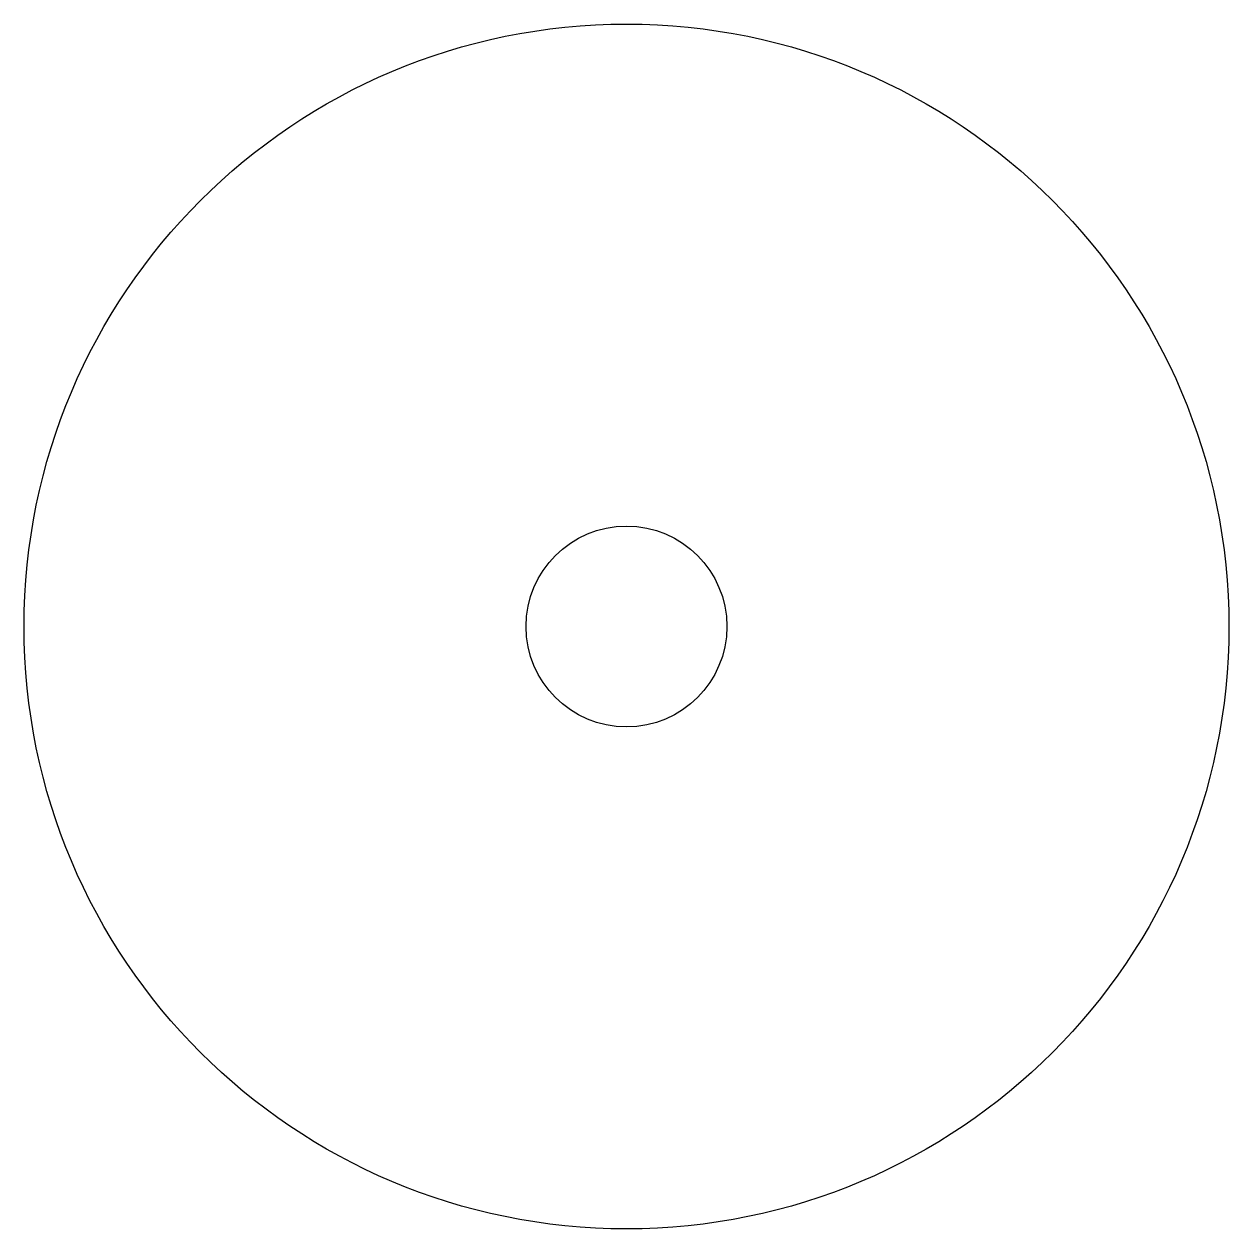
# Model space of a CAD drawing. Header units: millimetres. Extents: x -6900.74 to -6900.44, y -626.964 to -626.664.
import ezdxf

# ---------------------------------------------------------------- set-up
doc = ezdxf.new("R2010")
doc.units = ezdxf.units.MM
doc.layers.add('Inc_símbolos', color=2, linetype='Continuous')

msp = doc.modelspace()

# ---------------------------------------------------------------- linework, layer by layer
at = {"layer": 'Inc_símbolos', "color": 3}
msp.add_circle((-6900.59023, -626.81431), 0.15, dxfattribs=at)
at = {"layer": 'Inc_símbolos'}
msp.add_circle((-6900.59023, -626.81431), 0.025, dxfattribs=at)

doc.saveas('drawing.dxf')
